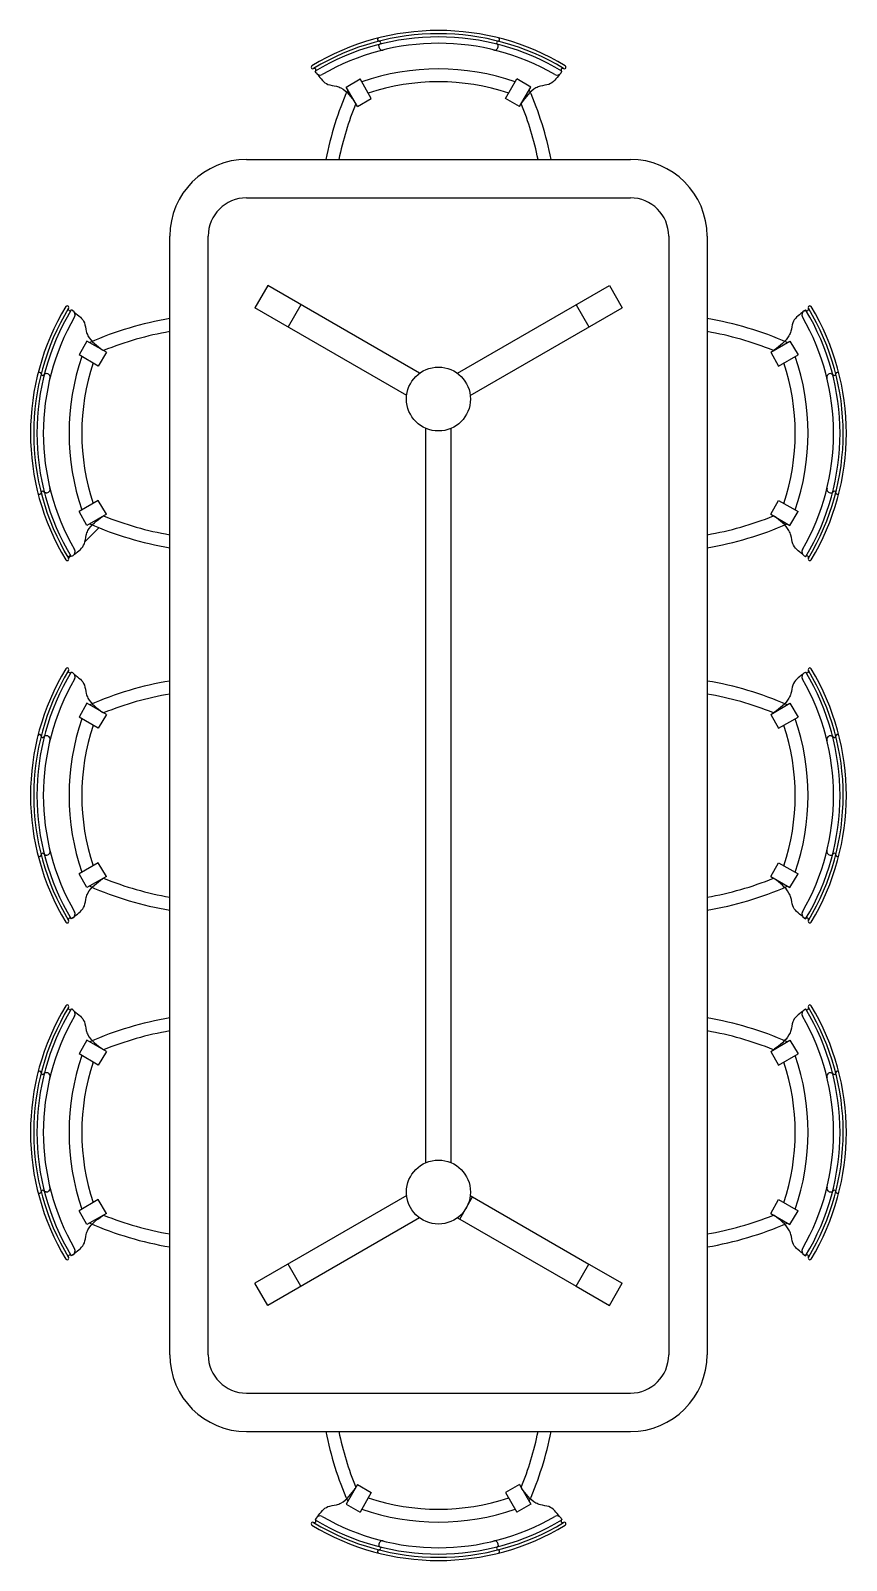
# Model space of a CAD drawing. Header units: inches. Extents: x 704 to 767, y 412 to 532.
import ezdxf

# ---------------------------------------------------------------- set-up
doc = ezdxf.new("R2010")
doc.units = ezdxf.units.IN
doc.header["$MEASUREMENT"] = 0

msp = doc.modelspace()

# ---------------------------------------------------------------- linework, layer by layer
for p, q in [((730.94, 530.4), (730.94, 530.53)), ((740.25, 530.4), (740.25, 530.53)), ((726.02, 528.31), (725.95, 528.42)), ((728.38, 527.19), (729.47, 527.82)), ((730.34, 526.3), (729.47, 527.82)), ((740.84, 526.3), (741.72, 527.82)), ((742.8, 527.19), (741.72, 527.82)), ((745.18, 528.31), (745.24, 528.42)), ((729.26, 525.68), (728.38, 527.19)), ((729.26, 525.68), (730.34, 526.3)), ((741.93, 525.68), (740.84, 526.3)), ((741.93, 525.68), (742.8, 527.19)), ((720.59, 521.53), (750.59, 521.53)), ((720.59, 518.53), (750.59, 518.53)), ((714.59, 428.08), (714.59, 515.53)), ((717.59, 428.08), (717.59, 515.53)), ((753.59, 515.53), (753.59, 428.08)), ((756.59, 515.53), (756.59, 428.08)), ((722.24, 511.67), (721.24, 509.94)), ((734.11, 504.82), (722.24, 511.67)), ((737.08, 504.82), (748.95, 511.67)), ((748.95, 511.67), (749.95, 509.94)), ((707, 509.7), (706.89, 509.77)), ((733.11, 503.08), (721.24, 509.94)), ((724.83, 510.17), (723.83, 508.44)), ((738.08, 503.08), (749.95, 509.94)), ((746.35, 510.17), (747.35, 508.44)), ((764.19, 509.7), (764.29, 509.77)), ((708.11, 507.33), (707.49, 506.25)), ((709.63, 506.46), (708.11, 507.33)), ((761.56, 506.46), (763.07, 507.33)), ((763.07, 507.33), (763.7, 506.25)), ((709, 505.38), (707.49, 506.25)), ((709.63, 506.46), (709, 505.38)), ((761.56, 506.46), (762.18, 505.38)), ((762.18, 505.38), (763.7, 506.25)), ((704.91, 504.78), (704.78, 504.78)), ((766.28, 504.78), (766.4, 504.78)), ((734.59, 443.1), (734.59, 500.51)), ((736.59, 443.1), (736.59, 500.51)), ((704.91, 495.46), (704.78, 495.47)), ((766.28, 495.46), (766.4, 495.47)), ((709, 494.87), (707.49, 494)), ((708.11, 492.92), (707.49, 494)), ((709.63, 493.79), (709, 494.87)), ((761.56, 493.79), (762.18, 494.87)), ((762.18, 494.87), (763.7, 494)), ((763.07, 492.92), (763.7, 494)), ((707.95, 491.63), (709.05, 492.74)), ((709.63, 493.79), (708.11, 492.92)), ((761.56, 493.79), (763.07, 492.92)), ((706.67, 490.36), (706.84, 490.53)), ((707, 490.54), (706.89, 490.48)), ((764.19, 490.54), (764.29, 490.48)), ((707, 481.39), (706.89, 481.45)), ((764.19, 481.39), (764.29, 481.45)), ((708.11, 479.01), (707.49, 477.93)), ((709.63, 478.14), (708.11, 479.01)), ((761.56, 478.14), (763.07, 479.01)), ((763.07, 479.01), (763.7, 477.93)), ((709, 477.06), (707.49, 477.93)), ((709.63, 478.14), (709, 477.06)), ((761.56, 478.14), (762.18, 477.06)), ((762.18, 477.06), (763.7, 477.93)), ((704.91, 476.47), (704.78, 476.46)), ((766.28, 476.47), (766.4, 476.46)), ((704.91, 467.15), (704.78, 467.15)), ((709, 466.55), (707.49, 465.68)), ((709.63, 465.47), (709, 466.55)), ((761.56, 465.47), (762.18, 466.55)), ((762.18, 466.55), (763.7, 465.68)), ((766.28, 467.15), (766.4, 467.15)), ((708.11, 464.6), (707.49, 465.68)), ((709.63, 465.47), (708.11, 464.6)), ((761.56, 465.47), (763.07, 464.6)), ((763.07, 464.6), (763.7, 465.68)), ((707, 462.23), (706.89, 462.16)), ((764.19, 462.23), (764.29, 462.16)), ((707, 455.05), (706.89, 455.12)), ((764.19, 455.05), (764.29, 455.12)), ((708.11, 452.68), (707.49, 451.6)), ((709.63, 451.8), (708.11, 452.68)), ((761.56, 451.8), (763.07, 452.68)), ((763.07, 452.68), (763.7, 451.6)), ((709, 450.72), (707.49, 451.6)), ((709.63, 451.8), (709, 450.72)), ((761.56, 451.8), (762.18, 450.72)), ((762.18, 450.72), (763.7, 451.6)), ((704.91, 450.13), (704.78, 450.13)), ((766.28, 450.13), (766.4, 450.13)), ((704.91, 440.82), (704.78, 440.82)), ((709, 440.22), (707.49, 439.34)), ((709.63, 439.14), (709, 440.22)), ((733.11, 440.53), (721.24, 433.67)), ((737.26, 438.69), (738.26, 440.42)), ((738.08, 440.53), (747.35, 435.17)), ((761.56, 439.14), (762.18, 440.22)), ((762.18, 440.22), (763.7, 439.34)), ((766.28, 440.82), (766.4, 440.82)), ((708.11, 438.26), (707.49, 439.34)), ((709.63, 439.14), (708.11, 438.26)), ((761.56, 439.14), (763.07, 438.26)), ((763.07, 438.26), (763.7, 439.34)), ((734.11, 438.79), (722.24, 431.94)), ((737.08, 438.79), (746.35, 433.44)), ((707, 435.89), (706.89, 435.83)), ((764.19, 435.89), (764.29, 435.83)), ((724.83, 433.44), (723.83, 435.17)), ((746.35, 433.44), (747.35, 435.17)), ((747.35, 435.17), (749.95, 433.67)), ((722.24, 431.94), (721.24, 433.67)), ((746.35, 433.44), (748.95, 431.94)), ((748.95, 431.94), (749.95, 433.67)), ((720.59, 425.08), (750.59, 425.08)), ((720.59, 422.08), (750.59, 422.08)), ((729.26, 417.93), (728.38, 416.41)), ((729.26, 417.93), (730.34, 417.31)), ((741.93, 417.93), (740.84, 417.31)), ((741.93, 417.93), (742.8, 416.41)), ((728.38, 416.41), (729.47, 415.79)), ((730.34, 417.31), (729.47, 415.79)), ((740.84, 417.31), (741.72, 415.79)), ((742.8, 416.41), (741.72, 415.79)), ((726.02, 415.3), (725.95, 415.19)), ((745.18, 415.3), (745.24, 415.19)), ((730.94, 413.21), (730.94, 413.08)), ((740.25, 413.21), (740.25, 413.08))]:
    msp.add_line(p, q)
for centre in [(735.59, 502.8), (735.59, 440.8)]:
    msp.add_circle(centre, 2.5)
for centre, radius, start, end in [((735.6, 512.44), 19.17, 58.902, 121.1196), ((735.6, 512.44), 18.92, 58.902, 121.1196), ((735.6, 512.44), 18.67, 58.902, 121.1196), ((730.95, 530.9), 0.128, 115.8897, 267.354), ((740.24, 530.9), 0.128, 272.646, 64.1103), ((735.6, 512.44), 18.17, 59.9747, 120.0253), ((731.21, 530.35), 0.276, 168.8663, 289.548), ((730.95, 530.65), 0.125, 268.2358, 88.4847), ((739.98, 530.35), 0.276, 250.452, 11.1337), ((740.25, 530.65), 0.125, 91.5153, 271.7642), ((725.76, 528.74), 0.125, 119.4571, 300.8601), ((725.89, 528.52), 0.125, 300.805, 121.054), ((745.3, 528.52), 0.125, 58.946, 239.195), ((745.43, 528.74), 0.125, 239.1399, 60.5429), ((726.34, 528.49), 0.367, 209.3011, 297.8056), ((735.59, 510.1), 18.5, 71.0753, 108.9247), ((735.59, 510.1), 17.5, 71.7169, 108.2831), ((744.86, 528.49), 0.367, 242.1944, 330.6989), ((752.36, 516.48), 26.07, 156.2506, 168.8249), ((718.82, 516.48), 26.07, 11.1751, 23.7494), ((752.36, 516.48), 25.07, 157.9453, 168.373), ((718.82, 516.48), 25.07, 11.627, 22.0547), ((720.59, 515.53), 6, 90, 180), ((750.59, 515.53), 6, 0, 90), ((720.59, 515.53), 3, 90, 180), ((750.59, 515.53), 3, 0, 90), ((722.87, 500.12), 19.17, 148.8804, 211.098), ((722.87, 500.12), 18.92, 148.8804, 211.098), ((722.87, 500.12), 18.67, 148.8804, 211.098), ((706.57, 509.96), 0.125, 329.1399, 150.5429), ((706.78, 509.83), 0.125, 148.946, 329.195), ((706.82, 509.38), 0.367, 332.1944, 60.6989), ((764.37, 509.38), 0.367, 119.3011, 207.8056), ((764.4, 509.83), 0.125, 210.805, 31.054), ((748.31, 500.12), 18.67, 328.902, 31.1196), ((764.62, 509.96), 0.125, 29.4571, 210.8601), ((748.31, 500.12), 18.92, 328.902, 31.1196), ((748.31, 500.12), 19.17, 328.902, 31.1196), ((722.87, 500.12), 18.17, 149.9747, 210.0253), ((718.83, 483.36), 26.07, 99.3519, 113.7494), ((752.36, 483.36), 26.07, 66.2506, 80.6481), ((748.31, 500.12), 18.17, 329.9747, 30.0253), ((718.83, 483.36), 25.07, 99.7249, 112.0547), ((752.36, 483.36), 25.07, 67.9453, 80.2751), ((725.21, 500.13), 18.5, 161.0753, 198.9247), ((745.98, 500.13), 18.5, 341.0753, 18.9247), ((704.4, 504.76), 0.128, 2.646, 154.1103), ((704.66, 504.77), 0.125, 181.5153, 1.7642), ((704.96, 504.51), 0.276, 340.452, 101.1337), ((725.21, 500.13), 17.5, 161.7169, 198.2831), ((745.98, 500.13), 17.5, 341.7169, 18.2831), ((766.23, 504.51), 0.276, 78.8663, 199.548), ((766.53, 504.77), 0.125, 178.2358, 358.4847), ((766.78, 504.76), 0.128, 25.8897, 177.354), ((704.4, 495.48), 0.128, 205.8897, 357.354), ((704.66, 495.47), 0.125, 358.2358, 178.4847), ((704.96, 495.74), 0.276, 258.8663, 19.548), ((766.23, 495.74), 0.276, 160.452, 281.1337), ((766.53, 495.47), 0.125, 1.5153, 181.7642), ((766.78, 495.48), 0.128, 182.646, 334.1103), ((718.83, 516.9), 26.07, 246.2506, 260.6481), ((718.83, 516.9), 25.07, 247.9453, 260.2714), ((752.36, 516.9), 25.07, 279.7286, 292.0547), ((752.36, 516.9), 26.07, 279.3519, 293.7494), ((706.57, 490.29), 0.125, 209.4571, 30.8601), ((706.78, 490.41), 0.125, 30.805, 211.054), ((706.82, 490.86), 0.367, 299.3011, 27.8056), ((764.37, 490.86), 0.367, 152.1944, 240.6989), ((764.4, 490.41), 0.125, 328.946, 149.195), ((764.62, 490.29), 0.125, 149.1399, 330.5429), ((722.87, 471.81), 19.17, 148.902, 211.1196), ((722.87, 471.81), 18.92, 148.902, 211.1196), ((722.87, 471.81), 18.67, 148.902, 211.1196), ((722.87, 471.81), 18.17, 149.9747, 210.0253), ((706.57, 481.65), 0.125, 329.1399, 150.5429), ((706.78, 481.52), 0.125, 148.946, 329.195), ((706.82, 481.07), 0.367, 332.1944, 60.6989), ((764.37, 481.07), 0.367, 119.3011, 207.8056), ((748.31, 471.81), 18.17, 329.9747, 30.0253), ((764.4, 481.52), 0.125, 210.805, 31.054), ((748.31, 471.81), 18.67, 328.8804, 31.098), ((764.62, 481.65), 0.125, 29.4571, 210.8601), ((748.31, 471.81), 18.92, 328.8804, 31.098), ((748.31, 471.81), 19.17, 328.8804, 31.098), ((718.83, 455.03), 26.07, 99.3519, 113.7494), ((718.83, 455.03), 25.07, 99.7286, 112.0547), ((752.36, 455.03), 26.07, 66.2506, 80.6481), ((752.36, 455.03), 25.07, 67.9453, 80.2714), ((725.21, 471.8), 18.5, 161.0753, 198.9247), ((725.21, 471.8), 17.5, 161.7169, 198.2831), ((745.98, 471.8), 17.5, 341.7169, 18.2831), ((745.98, 471.8), 18.5, 341.0753, 18.9247), ((704.4, 476.45), 0.128, 2.646, 154.1103), ((704.66, 476.46), 0.125, 181.5153, 1.7642), ((704.96, 476.2), 0.276, 340.452, 101.1337), ((766.23, 476.2), 0.276, 78.8663, 199.548), ((766.53, 476.46), 0.125, 178.2358, 358.4847), ((766.78, 476.45), 0.128, 25.8897, 177.354), ((704.4, 467.17), 0.128, 205.8897, 357.354), ((704.66, 467.16), 0.125, 358.2358, 178.4847), ((704.96, 467.42), 0.276, 258.8663, 19.548), ((766.23, 467.42), 0.276, 160.452, 281.1337), ((766.53, 467.16), 0.125, 1.5153, 181.7642), ((766.78, 467.17), 0.128, 182.646, 334.1103), ((718.83, 488.57), 25.07, 247.9453, 260.2714), ((752.36, 488.57), 25.07, 279.7286, 292.0547), ((718.83, 488.57), 26.07, 246.2506, 260.6481), ((752.36, 488.57), 26.07, 279.3519, 293.7494), ((706.57, 461.97), 0.125, 209.4571, 30.8601), ((706.78, 462.1), 0.125, 30.805, 211.054), ((706.82, 462.55), 0.367, 299.3011, 27.8056), ((764.37, 462.55), 0.367, 152.1944, 240.6989), ((764.4, 462.1), 0.125, 328.946, 149.195), ((764.62, 461.97), 0.125, 149.1399, 330.5429), ((722.87, 445.47), 19.17, 148.902, 211.1196), ((722.87, 445.47), 18.92, 148.902, 211.1196), ((722.87, 445.47), 18.67, 148.902, 211.1196), ((722.87, 445.47), 18.17, 149.9747, 210.0253), ((706.57, 455.31), 0.125, 329.1399, 150.5429), ((706.78, 455.18), 0.125, 148.946, 329.195), ((706.82, 454.73), 0.367, 332.1944, 60.6989), ((764.37, 454.73), 0.367, 119.3011, 207.8056), ((748.31, 445.47), 18.17, 329.9747, 30.0253), ((764.4, 455.18), 0.125, 210.805, 31.054), ((748.31, 445.47), 18.67, 328.8804, 31.098), ((764.62, 455.31), 0.125, 29.4571, 210.8601), ((748.31, 445.47), 18.92, 328.8804, 31.098), ((748.31, 445.47), 19.17, 328.8804, 31.098), ((718.83, 428.69), 26.07, 99.3519, 113.7494), ((718.83, 428.69), 25.07, 99.7286, 112.0547), ((752.36, 428.69), 26.07, 66.2506, 80.6481), ((752.36, 428.69), 25.07, 67.9453, 80.2714), ((725.21, 445.47), 18.5, 161.0753, 198.9247), ((725.21, 445.47), 17.5, 161.7169, 198.2831), ((745.98, 445.47), 17.5, 341.7169, 18.2831), ((745.98, 445.47), 18.5, 341.0753, 18.9247), ((704.4, 450.12), 0.128, 2.646, 154.1103), ((704.66, 450.12), 0.125, 181.5153, 1.7642), ((704.96, 449.86), 0.276, 340.452, 101.1337), ((766.23, 449.86), 0.276, 78.8663, 199.548), ((766.53, 450.12), 0.125, 178.2358, 358.4847), ((766.78, 450.12), 0.128, 25.8897, 177.354), ((704.4, 440.83), 0.128, 205.8897, 357.354), ((704.66, 440.82), 0.125, 358.2358, 178.4847), ((704.96, 441.09), 0.276, 258.8663, 19.548), ((766.23, 441.09), 0.276, 160.452, 281.1337), ((766.53, 440.82), 0.125, 1.5153, 181.7642), ((766.78, 440.83), 0.128, 182.646, 334.1103), ((718.83, 462.24), 25.07, 247.9453, 260.2714), ((752.36, 462.24), 25.07, 279.7286, 292.0547), ((718.83, 462.24), 26.07, 246.2506, 260.6481), ((752.36, 462.24), 26.07, 279.3519, 293.7494), ((706.57, 435.64), 0.125, 209.4571, 30.8601), ((706.78, 435.77), 0.125, 30.805, 211.054), ((706.82, 436.21), 0.367, 299.3011, 27.8056), ((764.37, 436.21), 0.367, 152.1944, 240.6989), ((764.4, 435.77), 0.125, 328.946, 149.195), ((764.62, 435.64), 0.125, 149.1399, 330.5429), ((720.59, 428.08), 6, 180, 270), ((720.59, 428.08), 3, 180, 270), ((750.59, 428.08), 6, 270, 0), ((750.59, 428.08), 3, 270, 0), ((752.36, 427.13), 26.07, 191.1751, 203.7494), ((752.36, 427.13), 25.07, 191.627, 202.0547), ((718.82, 427.13), 25.07, 337.9453, 348.373), ((718.82, 427.13), 26.07, 336.2506, 348.8249), ((735.59, 433.51), 17.5, 251.7169, 288.2831), ((725.76, 414.87), 0.125, 59.1399, 240.5429), ((725.89, 415.09), 0.125, 238.946, 59.195), ((735.6, 431.17), 18.67, 238.8804, 301.098), ((726.34, 415.12), 0.367, 62.1944, 150.6989), ((735.6, 431.17), 18.17, 239.9747, 300.0253), ((735.59, 433.51), 18.5, 251.0753, 288.9247), ((744.86, 415.12), 0.367, 29.3011, 117.8056), ((745.3, 415.09), 0.125, 120.805, 301.054), ((745.43, 414.87), 0.125, 299.4571, 120.8601), ((735.6, 431.17), 19.17, 238.8804, 301.098), ((735.6, 431.17), 18.92, 238.8804, 301.098), ((730.95, 412.71), 0.128, 92.646, 244.1103), ((731.21, 413.26), 0.276, 70.452, 191.1337), ((730.95, 412.96), 0.125, 271.5153, 91.7642), ((739.98, 413.26), 0.276, 348.8663, 109.548), ((740.25, 412.96), 0.125, 88.2358, 268.4847), ((740.24, 412.71), 0.128, 295.8897, 87.354)]:
    msp.add_arc(centre, radius, start, end)
for points in [[(726.15, 528.17), (726.95, 527.4), (727.61, 527.26), (727.97, 527.12), (729.09, 525.96)], [(745.06, 528.18), (744.22, 527.4), (743.56, 527.26), (743.21, 527.12), (742.09, 525.96)], [(707.13, 509.57), (707.91, 508.76), (708.05, 508.1), (708.19, 507.75), (709.34, 506.63)], [(764.05, 509.57), (763.28, 508.76), (763.14, 508.1), (762.99, 507.75), (761.84, 506.63)], [(707.13, 490.66), (707.91, 491.49), (708.05, 492.15), (708.19, 492.51), (709.34, 493.63)], [(764.06, 490.66), (763.28, 491.49), (763.14, 492.15), (762.99, 492.51), (761.84, 493.63)], [(707.13, 481.27), (707.91, 480.44), (708.05, 479.78), (708.19, 479.42), (709.34, 478.3)], [(764.06, 481.27), (763.28, 480.44), (763.14, 479.78), (762.99, 479.42), (761.84, 478.3)], [(707.13, 462.36), (707.91, 463.17), (708.05, 463.83), (708.19, 464.18), (709.34, 465.3)], [(764.05, 462.36), (763.28, 463.17), (763.14, 463.83), (762.99, 464.18), (761.84, 465.3)], [(707.13, 454.93), (707.91, 454.1), (708.05, 453.44), (708.19, 453.09), (709.34, 451.97)], [(764.06, 454.93), (763.28, 454.1), (763.14, 453.44), (762.99, 453.09), (761.84, 451.97)], [(707.13, 436.02), (707.91, 436.83), (708.05, 437.49), (708.19, 437.85), (709.34, 438.97)], [(764.05, 436.02), (763.28, 436.83), (763.14, 437.49), (762.99, 437.85), (761.84, 438.97)], [(726.15, 415.44), (726.95, 416.21), (727.61, 416.35), (727.97, 416.49), (729.09, 417.65)], [(745.06, 415.43), (744.22, 416.21), (743.56, 416.35), (743.21, 416.49), (742.09, 417.65)]]:
    msp.add_spline(points, degree=3)

doc.saveas('drawing.dxf')
